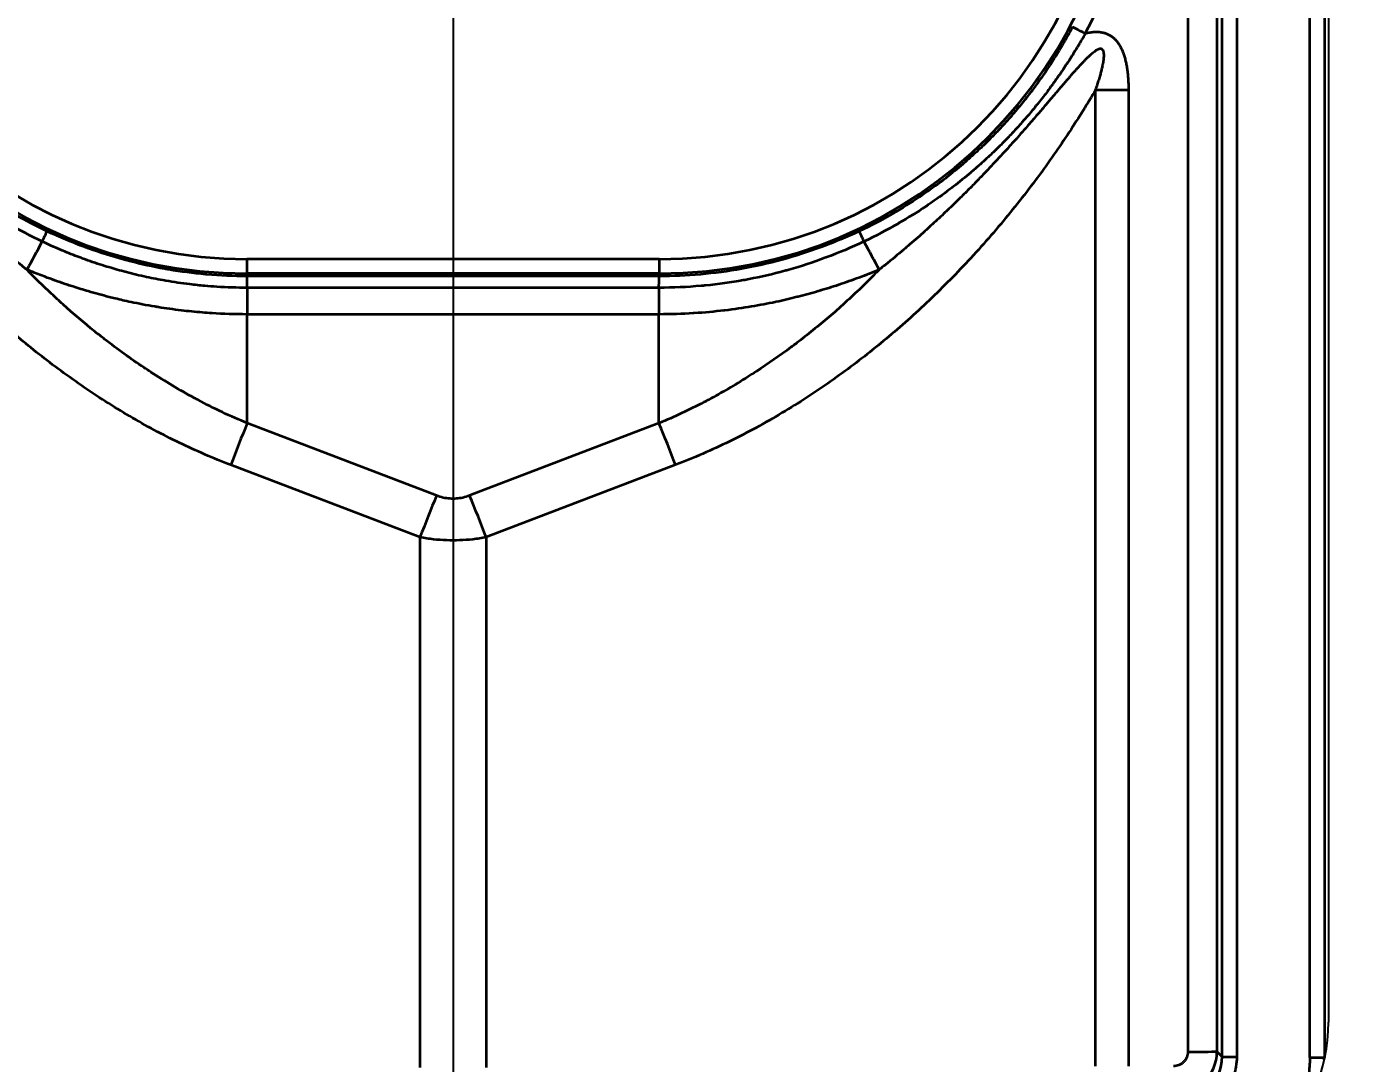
# Model space of a CAD drawing. Header units: millimetres. Extents: x 68 to 2000, y 100 to 2870.
# Drawn here: x 634.75 to 681.08, y 1625.46 to 1661.16 of the extents above; entities that cross this region are included whole.
import ezdxf

# ---------------------------------------------------------------- set-up
doc = ezdxf.new("R2010")
doc.units = ezdxf.units.MM
doc.header["$LTSCALE"] = 10
for name, color, linetype, lineweight in [('_Sichtbarkanten', 7, 'Continuous', 25), ('Bemaßung (ISO)', 7, 'Continuous', 25), ('Sichtbar schmal (ISO)', 7, 'Continuous', 35)]:
    doc.layers.add(name, color=color, linetype=linetype, lineweight=lineweight)
doc.styles.add('Notiztext (DIN)', font='verdana.ttf')
doc.dimstyles.new('Standard (DIN)', dxfattribs={"dimscale": 10, "dimtxt": 2.5, "dimasz": 2.5, "dimexe": 2, "dimexo": 4, "dimgap": 0.5, "dimtad": 1, "dimdec": 1, "dimrnd": 1e-08, "dimtxsty": 'Notiztext (DIN)', "dimcen": 0.09, "dimclrd": 256, "dimclre": 256, "dimclrt": 256, "dimadec": 0, "dimazin": 2, "dimtfac": 1, "dimtmove": 0, "dimatfit": 3, "dimfxl": 0, "dimtolj": 1, "dimtzin": 0, "dimlwd": -1, "dimlwe": -1, "dimarcsym": 0})

# ---------------------------------------------------------------- blocks, each defined once
blk = doc.blocks.new('*D75')
at = {"layer": 'Bemaßung (ISO)', "transparency": 16777216}
for p, q in [((649.429, 1980.97), (649.429, 1401.783)), ((589.279, 1533.67), (589.279, 1401.783)), ((564.279, 1421.783), (539.279, 1421.783)), ((589.279, 1421.783), (614.279, 1421.783)), ((614.279, 1421.783), (624.429, 1421.783)), ((649.429, 1421.783), (624.429, 1421.783)), ((674.429, 1421.783), (699.429, 1421.783))]:
    blk.add_line(p, q, dxfattribs=at)
for points in [[(564.279, 1425.95), (564.279, 1417.616), (589.279, 1421.783)], [(674.429, 1425.95), (674.429, 1417.616), (649.429, 1421.783)]]:
    blk.add_solid(points, dxfattribs=at)
at = {"layer": 'Defpoints', "color": 0, "transparency": 16777216}
for p in [(649.429, 2020.97), (589.279, 1573.67), (649.429, 1421.783)]:
    blk.add_point(p, dxfattribs=at)
at = {"layer": 'Bemaßung (ISO)', "transparency": 16777216, "insert": (599.778, 1452.807), "char_height": 25, "attachment_point": 1, "style": 'Notiztext (DIN)'}
blk.add_mtext('\\A1;60', dxfattribs=at)
blk = doc.blocks.new('*D80')
at = {"layer": 'Bemaßung (ISO)', "transparency": 16777216}
for p, q in [((622.438, 1585.678), (622.438, 1487.99)), ((676.421, 1585.678), (676.421, 1487.99)), ((597.438, 1507.99), (572.438, 1507.99)), ((622.438, 1507.99), (676.421, 1507.99)), ((701.421, 1507.99), (726.421, 1507.99))]:
    blk.add_line(p, q, dxfattribs=at)
for points in [[(597.438, 1512.157), (597.438, 1503.823), (622.438, 1507.99)], [(701.421, 1512.157), (701.421, 1503.823), (676.421, 1507.99)]]:
    blk.add_solid(points, dxfattribs=at)
at = {"layer": 'Defpoints', "color": 0, "transparency": 16777216}
for p in [(622.438, 1625.678), (676.421, 1625.678), (676.421, 1507.99)]:
    blk.add_point(p, dxfattribs=at)
at = {"layer": 'Bemaßung (ISO)', "transparency": 16777216, "insert": (629.97, 1538.511), "char_height": 25, "attachment_point": 1, "style": 'Notiztext (DIN)'}
blk.add_mtext('\\A1;54', dxfattribs=at)

msp = doc.modelspace()

# ---------------------------------------------------------------- linework, layer by layer
at = {"layer": '_Sichtbarkanten'}
msp.add_line((679.579, 2520.47), (679.579, 1626.87), dxfattribs=at)
msp.add_arc((673.579, 1626.87), 6, 270, 0, dxfattribs=at)
at = {"layer": 'Sichtbar schmal (ISO)'}
for p, q in [((675.921, 1625.678), (675.921, 2521.662)), ((676.421, 2521.662), (676.421, 1625.678)), ((678.938, 1625.661), (678.938, 2521.679)), ((679.438, 2521.679), (679.438, 1625.661)), ((674.706, 1976.048), (674.738, 1625.856)), ((675.706, 1976.053), (675.738, 1625.861)), ((671.561, 1625.355), (671.561, 1658.991)), ((672.702, 1625.356), (672.702, 1658.991)), ((656.529, 1653.161), (642.329, 1653.161)), ((642.329, 1653.161), (642.329, 1652.661)), ((656.529, 1653.161), (656.529, 1652.661)), ((642.329, 1652.661), (642.329, 1652.573)), ((656.529, 1652.661), (642.329, 1652.661)), ((656.529, 1652.573), (642.329, 1652.573)), ((656.529, 1652.661), (656.529, 1652.573)), ((642.339, 1652.173), (642.339, 1651.257)), ((656.52, 1652.173), (642.339, 1652.173)), ((656.52, 1652.173), (656.52, 1651.257)), ((642.339, 1647.504), (642.339, 1651.257)), ((656.52, 1651.257), (642.339, 1651.257)), ((656.52, 1647.504), (656.52, 1651.257)), ((648.859, 1645.012), (642.339, 1647.504)), ((656.52, 1647.504), (650, 1645.012)), ((648.288, 1643.576), (641.768, 1646.068)), ((657.09, 1646.068), (650.571, 1643.576)), ((648.288, 1643.576), (648.288, 1625.313)), ((650.571, 1643.576), (650.571, 1625.313)), ((675.921, 1625.678), (675.738, 1625.861)), ((675.921, 1625.678), (676.421, 1625.678)), ((678.938, 1625.661), (679.438, 1625.661)), ((679.438, 1625.661), (679.453, 1625.645))]:
    msp.add_line(p, q, dxfattribs=at)
for centre, radius, start, end in [((642.329, 1668.67), 16.009, 90, 270), ((656.529, 1668.67), 16.009, 270, 90), ((642.329, 1668.67), 15.509, 90, 270), ((656.529, 1668.67), 15.509, 270, 90)]:
    msp.add_arc(centre, radius, start, end, dxfattribs=at)
for centre, major_axis, ratio, start_param, end_param in [((656.529, 1668.671), (16.592, 0.001), 0.999986, 5.797632, 6.768248), ((671.204, 1660.925), (-0.442, 0.233), 0.004628, 4.714835, 6.265732), ((672.702, 1659.043), (-10, 0), 0.005236, 1.456428, 1.570796), ((635.228, 1653.668), (0.214, 0.452), 0.008973, 4.93051, 6.265731), ((663.631, 1653.668), (-0.214, 0.452), 0.008974, 0.017454, 1.352676), ((636.283, 1655.683), (4.738, 8.806), 0.002481, 4.379438, 4.4941), ((662.576, 1655.683), (4.738, -8.806), 0.002481, 4.930678, 5.045341), ((642.335, 1652.073), (-0.005, 0.5), 0.011395, 4.914493, 6.265597), ((642.339, 1646.042), (1.785, 4.67), 0.108522, 1.294198, 1.606695), ((656.52, 1646.042), (-1.785, 4.67), 0.108522, 4.67649, 4.988987), ((648.859, 1643.55), (1.785, 4.67), 0.108522, 1.294198, 1.606695), ((650, 1643.55), (-1.785, 4.67), 0.108522, 4.67649, 4.988987), ((674.238, 1625.861), (-0.971, -1.143), 0.999883, 0.704588, 2.275142), ((674.738, 1625.861), (1, 0), 0.005236, 4.712389, 6.265732), ((674.42, 1625.679), (-1.061, 1.061), 0.999492, 2.356403, 3.926894), ((674.437, 1625.662), (-3.537, 3.536), 0.999752, 3.908891, 3.926751)]:
    msp.add_ellipse(centre, major_axis=major_axis, ratio=ratio, start_param=start_param, end_param=end_param, dxfattribs=at)
for points, knots in [([(635.442, 1654.12), (635.06, 1654.301), (634.705, 1654.487), (634.376, 1654.674), (634.35, 1654.689), (634.324, 1654.704), (634.298, 1654.719), (633.999, 1654.891), (633.721, 1655.064), (633.462, 1655.235), (633.418, 1655.264), (633.374, 1655.294), (633.33, 1655.323), (633.098, 1655.48), (632.88, 1655.635), (632.675, 1655.789), (632.618, 1655.832), (632.563, 1655.874), (632.508, 1655.916), (632.327, 1656.056), (632.156, 1656.193), (631.995, 1656.329), (631.93, 1656.383), (631.867, 1656.436), (631.806, 1656.49), (631.666, 1656.611), (631.532, 1656.73), (631.406, 1656.848), (631.337, 1656.911), (631.27, 1656.974), (631.204, 1657.037), (631.096, 1657.141), (630.992, 1657.243), (630.893, 1657.343), (630.822, 1657.415), (630.754, 1657.486), (630.687, 1657.556), (630.604, 1657.643), (630.524, 1657.729), (630.447, 1657.813), (630.375, 1657.891), (630.307, 1657.968), (630.24, 1658.044), (630.177, 1658.116), (630.115, 1658.187), (630.056, 1658.258), (629.986, 1658.341), (629.918, 1658.422), (629.853, 1658.502), (629.805, 1658.561), (629.759, 1658.619), (629.714, 1658.676), (629.645, 1658.763), (629.579, 1658.848), (629.516, 1658.931), (629.48, 1658.978), (629.446, 1659.024), (629.412, 1659.069), (629.346, 1659.159), (629.282, 1659.246), (629.222, 1659.332), (629.196, 1659.367), (629.172, 1659.402), (629.147, 1659.437), (629.083, 1659.529), (629.022, 1659.618), (628.964, 1659.704), (628.947, 1659.73), (628.93, 1659.755), (628.914, 1659.781), (628.852, 1659.873), (628.794, 1659.963), (628.739, 1660.05), (628.729, 1660.067), (628.718, 1660.083), (628.708, 1660.1), (628.65, 1660.192), (628.595, 1660.282), (628.543, 1660.368), (628.538, 1660.376), (628.533, 1660.385), (628.528, 1660.393), (628.473, 1660.486), (628.421, 1660.574), (628.372, 1660.659), (628.319, 1660.751), (628.27, 1660.839), (628.224, 1660.923), (628.179, 1661.006), (628.136, 1661.085), (628.097, 1661.159)], [0, 0, 0, 0, 0.057918, 0.057918, 0.057918, 0.0625, 0.0625, 0.0625, 0.1158557, 0.1158557, 0.1158557, 0.125, 0.125, 0.125, 0.1739559, 0.1739559, 0.1739559, 0.1875, 0.1875, 0.1875, 0.2321798, 0.2321798, 0.2321798, 0.25, 0.25, 0.25, 0.2905199, 0.2905199, 0.2905199, 0.3125, 0.3125, 0.3125, 0.3489592, 0.3489592, 0.3489592, 0.375, 0.375, 0.375, 0.4074888, 0.4074888, 0.4074888, 0.4375, 0.4375, 0.4375, 0.4660965, 0.4660965, 0.4660965, 0.5, 0.5, 0.5, 0.5247758, 0.5247758, 0.5247758, 0.5625, 0.5625, 0.5625, 0.5835051, 0.5835051, 0.5835051, 0.625, 0.625, 0.625, 0.642228, 0.642228, 0.642228, 0.6875, 0.6875, 0.6875, 0.7008749, 0.7008749, 0.7008749, 0.75, 0.75, 0.75, 0.7594433, 0.7594433, 0.7594433, 0.8125, 0.8125, 0.8125, 0.8176105, 0.8176105, 0.8176105, 0.875, 0.875, 0.875, 0.9375, 0.9375, 0.9375, 0.9999999, 0.9999999, 0.9999999, 0.9999999]), ([(670.762, 1661.159), (670.727, 1661.093), (670.69, 1661.023), (670.649, 1660.95), (670.645, 1660.942), (670.641, 1660.935), (670.637, 1660.928), (670.601, 1660.861), (670.561, 1660.79), (670.52, 1660.717), (670.512, 1660.703), (670.504, 1660.69), (670.497, 1660.676), (670.457, 1660.607), (670.415, 1660.534), (670.37, 1660.459), (670.358, 1660.439), (670.346, 1660.418), (670.333, 1660.397), (670.291, 1660.326), (670.246, 1660.253), (670.199, 1660.177), (670.182, 1660.149), (670.164, 1660.12), (670.146, 1660.091), (670.1, 1660.019), (670.053, 1659.945), (670.003, 1659.869), (669.979, 1659.832), (669.955, 1659.795), (669.93, 1659.757), (669.882, 1659.685), (669.832, 1659.612), (669.78, 1659.536), (669.748, 1659.49), (669.716, 1659.442), (669.682, 1659.395), (669.632, 1659.324), (669.58, 1659.251), (669.526, 1659.177), (669.484, 1659.12), (669.441, 1659.062), (669.397, 1659.003), (669.345, 1658.933), (669.291, 1658.863), (669.235, 1658.791), (669.182, 1658.722), (669.126, 1658.651), (669.069, 1658.58), (669.015, 1658.513), (668.96, 1658.446), (668.903, 1658.377), (668.834, 1658.294), (668.763, 1658.21), (668.689, 1658.125), (668.635, 1658.062), (668.579, 1657.998), (668.521, 1657.934), (668.434, 1657.836), (668.343, 1657.737), (668.248, 1657.635), (668.194, 1657.578), (668.138, 1657.52), (668.081, 1657.461), (667.971, 1657.347), (667.855, 1657.231), (667.732, 1657.112), (667.68, 1657.061), (667.627, 1657.01), (667.573, 1656.959), (667.433, 1656.827), (667.285, 1656.692), (667.128, 1656.554), (667.08, 1656.513), (667.031, 1656.471), (666.982, 1656.428), (666.805, 1656.277), (666.616, 1656.122), (666.415, 1655.965), (666.375, 1655.934), (666.334, 1655.903), (666.293, 1655.872), (666.069, 1655.701), (665.83, 1655.527), (665.572, 1655.352), (665.544, 1655.333), (665.515, 1655.314), (665.486, 1655.294), (665.207, 1655.107), (664.907, 1654.919), (664.58, 1654.73), (664.566, 1654.722), (664.552, 1654.714), (664.537, 1654.705), (664.194, 1654.508), (663.82, 1654.311), (663.417, 1654.12)], [0.0000002, 0.0000002, 0.0000002, 0.0000002, 0.0588235, 0.0588235, 0.0588235, 0.0646216, 0.0646216, 0.0646216, 0.1176471, 0.1176471, 0.1176471, 0.1272213, 0.1272213, 0.1272213, 0.1764706, 0.1764706, 0.1764706, 0.1897709, 0.1897709, 0.1897709, 0.2352941, 0.2352941, 0.2352941, 0.2521237, 0.2521237, 0.2521237, 0.2941176, 0.2941176, 0.2941176, 0.3143815, 0.3143815, 0.3143815, 0.3529412, 0.3529412, 0.3529412, 0.3765808, 0.3765808, 0.3765808, 0.4117647, 0.4117647, 0.4117647, 0.4387859, 0.4387859, 0.4387859, 0.4705882, 0.4705882, 0.4705882, 0.5010536, 0.5010536, 0.5010536, 0.5294118, 0.5294118, 0.5294118, 0.5633966, 0.5633966, 0.5633966, 0.5882353, 0.5882353, 0.5882353, 0.6258244, 0.6258244, 0.6258244, 0.6470588, 0.6470588, 0.6470588, 0.6883529, 0.6883529, 0.6883529, 0.7058824, 0.7058824, 0.7058824, 0.7509902, 0.7509902, 0.7509902, 0.7647059, 0.7647059, 0.7647059, 0.8137749, 0.8137749, 0.8137749, 0.8235294, 0.8235294, 0.8235294, 0.8765017, 0.8765017, 0.8765017, 0.8823529, 0.8823529, 0.8823529, 0.9387544, 0.9387544, 0.9387544, 0.9411765, 0.9411765, 0.9411765, 1, 1, 1, 1]), ([(635.278, 1653.764), (634.887, 1653.951), (634.521, 1654.143), (634.183, 1654.336), (634.156, 1654.351), (634.129, 1654.366), (634.103, 1654.381), (633.795, 1654.559), (633.51, 1654.736), (633.243, 1654.912), (633.197, 1654.942), (633.152, 1654.972), (633.107, 1655.002), (632.868, 1655.163), (632.644, 1655.322), (632.432, 1655.48), (632.374, 1655.523), (632.316, 1655.567), (632.26, 1655.61), (632.073, 1655.753), (631.897, 1655.893), (631.73, 1656.032), (631.664, 1656.087), (631.598, 1656.142), (631.535, 1656.197), (631.39, 1656.32), (631.252, 1656.443), (631.121, 1656.562), (631.049, 1656.628), (630.98, 1656.692), (630.912, 1656.756), (630.8, 1656.862), (630.693, 1656.966), (630.59, 1657.068), (630.516, 1657.141), (630.445, 1657.214), (630.375, 1657.285), (630.289, 1657.374), (630.206, 1657.461), (630.125, 1657.548), (630.051, 1657.627), (629.98, 1657.706), (629.91, 1657.783), (629.844, 1657.856), (629.781, 1657.929), (629.719, 1658), (629.645, 1658.085), (629.574, 1658.168), (629.506, 1658.249), (629.456, 1658.309), (629.408, 1658.368), (629.361, 1658.426), (629.289, 1658.514), (629.22, 1658.601), (629.154, 1658.685), (629.117, 1658.732), (629.081, 1658.779), (629.045, 1658.825), (628.975, 1658.916), (628.909, 1659.005), (628.845, 1659.092), (628.818, 1659.128), (628.792, 1659.163), (628.766, 1659.198), (628.699, 1659.291), (628.635, 1659.381), (628.574, 1659.469), (628.555, 1659.495), (628.538, 1659.521), (628.52, 1659.546), (628.455, 1659.64), (628.394, 1659.73), (628.336, 1659.818), (628.324, 1659.835), (628.313, 1659.852), (628.302, 1659.868), (628.241, 1659.962), (628.182, 1660.052), (628.127, 1660.139), (628.122, 1660.147), (628.117, 1660.155), (628.111, 1660.164), (628.053, 1660.257), (627.997, 1660.346), (627.946, 1660.431), (627.889, 1660.523), (627.837, 1660.611), (627.789, 1660.693), (627.741, 1660.776), (627.696, 1660.855), (627.655, 1660.928)], [0, 0, 0, 0, 0.0579174, 0.0579174, 0.0579174, 0.0625, 0.0625, 0.0625, 0.1158547, 0.1158547, 0.1158547, 0.125, 0.125, 0.125, 0.1739551, 0.1739551, 0.1739551, 0.1875, 0.1875, 0.1875, 0.2321788, 0.2321788, 0.2321788, 0.25, 0.25, 0.25, 0.2905188, 0.2905188, 0.2905188, 0.3125, 0.3125, 0.3125, 0.3489582, 0.3489582, 0.3489582, 0.375, 0.375, 0.375, 0.4074877, 0.4074877, 0.4074877, 0.4375, 0.4375, 0.4375, 0.4660952, 0.4660952, 0.4660952, 0.5, 0.5, 0.5, 0.5247745, 0.5247745, 0.5247745, 0.5625, 0.5625, 0.5625, 0.5835038, 0.5835038, 0.5835038, 0.625, 0.625, 0.625, 0.6422265, 0.6422265, 0.6422265, 0.6875, 0.6875, 0.6875, 0.7008733, 0.7008733, 0.7008733, 0.75, 0.75, 0.75, 0.7594415, 0.7594415, 0.7594415, 0.8125, 0.8125, 0.8125, 0.8176088, 0.8176088, 0.8176088, 0.875, 0.875, 0.875, 0.9375, 0.9375, 0.9375, 0.9999999, 0.9999999, 0.9999999, 0.9999999]), ([(671.204, 1660.928), (671.167, 1660.863), (671.128, 1660.794), (671.085, 1660.72), (671.081, 1660.713), (671.077, 1660.706), (671.073, 1660.699), (671.034, 1660.632), (670.992, 1660.562), (670.948, 1660.488), (670.94, 1660.475), (670.932, 1660.461), (670.924, 1660.448), (670.881, 1660.378), (670.837, 1660.306), (670.789, 1660.23), (670.777, 1660.21), (670.764, 1660.189), (670.75, 1660.168), (670.705, 1660.097), (670.658, 1660.023), (670.608, 1659.946), (670.589, 1659.918), (670.57, 1659.889), (670.551, 1659.86), (670.503, 1659.787), (670.453, 1659.713), (670.4, 1659.635), (670.375, 1659.598), (670.349, 1659.561), (670.323, 1659.522), (670.272, 1659.45), (670.22, 1659.375), (670.165, 1659.298), (670.131, 1659.251), (670.097, 1659.204), (670.061, 1659.155), (670.008, 1659.083), (669.954, 1659.01), (669.897, 1658.934), (669.853, 1658.876), (669.808, 1658.818), (669.762, 1658.758), (669.707, 1658.687), (669.651, 1658.616), (669.592, 1658.542), (669.536, 1658.472), (669.478, 1658.401), (669.418, 1658.328), (669.362, 1658.26), (669.304, 1658.192), (669.245, 1658.122), (669.173, 1658.038), (669.099, 1657.952), (669.022, 1657.865), (668.965, 1657.801), (668.907, 1657.736), (668.847, 1657.671), (668.756, 1657.571), (668.661, 1657.47), (668.562, 1657.366), (668.506, 1657.308), (668.449, 1657.249), (668.39, 1657.189), (668.275, 1657.073), (668.154, 1656.954), (668.027, 1656.832), (667.973, 1656.781), (667.918, 1656.729), (667.862, 1656.676), (667.717, 1656.541), (667.564, 1656.404), (667.401, 1656.263), (667.352, 1656.22), (667.302, 1656.177), (667.251, 1656.134), (667.067, 1655.979), (666.873, 1655.821), (666.665, 1655.66), (666.623, 1655.628), (666.582, 1655.596), (666.539, 1655.564), (666.309, 1655.39), (666.062, 1655.212), (665.796, 1655.032), (665.767, 1655.012), (665.738, 1654.992), (665.708, 1654.972), (665.421, 1654.781), (665.112, 1654.587), (664.775, 1654.393), (664.761, 1654.384), (664.746, 1654.376), (664.732, 1654.368), (664.378, 1654.165), (663.995, 1653.961), (663.581, 1653.764)], [0.0000001, 0.0000001, 0.0000001, 0.0000001, 0.0588235, 0.0588235, 0.0588235, 0.0646224, 0.0646224, 0.0646224, 0.1176471, 0.1176471, 0.1176471, 0.1272228, 0.1272228, 0.1272228, 0.1764706, 0.1764706, 0.1764706, 0.189773, 0.189773, 0.189773, 0.2352941, 0.2352941, 0.2352941, 0.2521256, 0.2521256, 0.2521256, 0.2941176, 0.2941176, 0.2941176, 0.3143832, 0.3143832, 0.3143832, 0.3529412, 0.3529412, 0.3529412, 0.3765824, 0.3765824, 0.3765824, 0.4117647, 0.4117647, 0.4117647, 0.4387874, 0.4387874, 0.4387874, 0.4705882, 0.4705882, 0.4705882, 0.501055, 0.501055, 0.501055, 0.5294118, 0.5294118, 0.5294118, 0.5633979, 0.5633979, 0.5633979, 0.5882353, 0.5882353, 0.5882353, 0.6258255, 0.6258255, 0.6258255, 0.6470588, 0.6470588, 0.6470588, 0.688354, 0.688354, 0.688354, 0.7058824, 0.7058824, 0.7058824, 0.7509911, 0.7509911, 0.7509911, 0.7647059, 0.7647059, 0.7647059, 0.8137758, 0.8137758, 0.8137758, 0.8235294, 0.8235294, 0.8235294, 0.8765024, 0.8765024, 0.8765024, 0.8823529, 0.8823529, 0.8823529, 0.9387553, 0.9387553, 0.9387553, 0.9411765, 0.9411765, 0.9411765, 1, 1, 1, 1]), ([(627.298, 1658.991), (627.274, 1659.057), (627.253, 1659.121), (627.232, 1659.182), (627.212, 1659.243), (627.193, 1659.302), (627.176, 1659.358), (627.159, 1659.414), (627.143, 1659.468), (627.129, 1659.52), (627.128, 1659.523), (627.127, 1659.527), (627.126, 1659.53), (627.112, 1659.578), (627.1, 1659.624), (627.089, 1659.668), (627.088, 1659.672), (627.087, 1659.677), (627.086, 1659.681), (627.075, 1659.723), (627.066, 1659.764), (627.057, 1659.803), (627.056, 1659.808), (627.055, 1659.813), (627.054, 1659.817), (627.047, 1659.855), (627.04, 1659.89), (627.034, 1659.925), (627.033, 1659.93), (627.032, 1659.935), (627.031, 1659.94), (627.026, 1659.972), (627.021, 1660.004), (627.018, 1660.033), (627.017, 1660.038), (627.016, 1660.044), (627.016, 1660.049), (627.013, 1660.077), (627.011, 1660.104), (627.009, 1660.129), (627.009, 1660.134), (627.009, 1660.139), (627.009, 1660.144), (627.008, 1660.168), (627.008, 1660.19), (627.009, 1660.21), (627.009, 1660.215), (627.009, 1660.22), (627.01, 1660.225), (627.011, 1660.244), (627.013, 1660.262), (627.016, 1660.277), (627.017, 1660.282), (627.018, 1660.286), (627.019, 1660.29), (627.022, 1660.305), (627.026, 1660.318), (627.031, 1660.329), (627.033, 1660.333), (627.034, 1660.336), (627.036, 1660.339), (627.041, 1660.349), (627.046, 1660.358), (627.053, 1660.366), (627.055, 1660.368), (627.057, 1660.371), (627.059, 1660.373), (627.066, 1660.38), (627.073, 1660.385), (627.081, 1660.389), (627.084, 1660.391), (627.087, 1660.392), (627.09, 1660.394), (627.098, 1660.397), (627.107, 1660.399), (627.117, 1660.4), (627.121, 1660.4), (627.126, 1660.401), (627.13, 1660.401), (627.141, 1660.401), (627.152, 1660.399), (627.164, 1660.397), (627.17, 1660.395), (627.176, 1660.394), (627.183, 1660.392), (627.195, 1660.388), (627.209, 1660.382), (627.223, 1660.376), (627.231, 1660.372), (627.239, 1660.368), (627.247, 1660.364), (627.262, 1660.356), (627.277, 1660.347), (627.293, 1660.337), (627.303, 1660.331), (627.313, 1660.324), (627.323, 1660.317), (627.339, 1660.306), (627.356, 1660.293), (627.373, 1660.28), (627.385, 1660.271), (627.397, 1660.262), (627.409, 1660.252), (627.426, 1660.237), (627.445, 1660.222), (627.464, 1660.205), (627.477, 1660.193), (627.491, 1660.181), (627.505, 1660.168), (627.524, 1660.151), (627.543, 1660.132), (627.563, 1660.113), (627.579, 1660.099), (627.595, 1660.083), (627.611, 1660.067), (627.631, 1660.048), (627.651, 1660.028), (627.671, 1660.007), (627.689, 1659.989), (627.707, 1659.971), (627.725, 1659.952), (627.745, 1659.931), (627.766, 1659.909), (627.787, 1659.886), (627.806, 1659.865), (627.826, 1659.844), (627.847, 1659.822), (627.868, 1659.799), (627.889, 1659.776), (627.911, 1659.752), (627.933, 1659.728), (627.955, 1659.703), (627.978, 1659.677), (628, 1659.653), (628.022, 1659.628), (628.045, 1659.603), (628.069, 1659.575), (628.095, 1659.546), (628.121, 1659.516), (628.143, 1659.491), (628.166, 1659.465), (628.19, 1659.438), (628.218, 1659.406), (628.247, 1659.372), (628.276, 1659.338), (628.3, 1659.311), (628.323, 1659.284), (628.347, 1659.255), (628.379, 1659.218), (628.412, 1659.18), (628.446, 1659.141), (628.47, 1659.113), (628.495, 1659.084), (628.52, 1659.054), (628.556, 1659.012), (628.593, 1658.968), (628.631, 1658.924), (628.657, 1658.894), (628.682, 1658.864), (628.708, 1658.834), (628.749, 1658.786), (628.791, 1658.736), (628.835, 1658.685), (628.861, 1658.654), (628.887, 1658.623), (628.914, 1658.592), (628.961, 1658.537), (629.009, 1658.481), (629.058, 1658.423), (629.085, 1658.392), (629.112, 1658.36), (629.14, 1658.327), (629.193, 1658.265), (629.248, 1658.201), (629.305, 1658.136), (629.332, 1658.103), (629.361, 1658.071), (629.389, 1658.037), (629.45, 1657.967), (629.512, 1657.895), (629.577, 1657.821), (629.606, 1657.788), (629.635, 1657.754), (629.665, 1657.721), (629.734, 1657.642), (629.805, 1657.56), (629.879, 1657.476), (629.909, 1657.443), (629.938, 1657.41), (629.969, 1657.376), (630.047, 1657.287), (630.129, 1657.196), (630.213, 1657.103), (630.243, 1657.07), (630.273, 1657.036), (630.303, 1657.003), (630.392, 1656.904), (630.484, 1656.804), (630.579, 1656.7), (630.609, 1656.668), (630.64, 1656.635), (630.67, 1656.602), (630.771, 1656.494), (630.875, 1656.383), (630.983, 1656.268), (631.013, 1656.236), (631.044, 1656.204), (631.074, 1656.172), (631.188, 1656.052), (631.307, 1655.929), (631.431, 1655.802), (631.461, 1655.771), (631.492, 1655.74), (631.522, 1655.709), (631.653, 1655.576), (631.79, 1655.439), (631.933, 1655.298), (631.963, 1655.268), (631.993, 1655.239), (632.023, 1655.209), (632.173, 1655.062), (632.331, 1654.91), (632.497, 1654.752), (632.527, 1654.725), (632.556, 1654.697), (632.586, 1654.669), (632.759, 1654.506), (632.942, 1654.337), (633.135, 1654.163), (633.163, 1654.138), (633.192, 1654.113), (633.22, 1654.087), (633.421, 1653.907), (633.634, 1653.721), (633.859, 1653.529), (633.885, 1653.507), (633.912, 1653.485), (633.939, 1653.462), (634.173, 1653.264), (634.421, 1653.059), (634.684, 1652.85), (634.707, 1652.831), (634.731, 1652.812), (634.755, 1652.794)], [0, 0, 0, 0, 0.0238095, 0.0238095, 0.0238095, 0.047619, 0.047619, 0.047619, 0.0714286, 0.0714286, 0.0714286, 0.0730279, 0.0730279, 0.0730279, 0.0952381, 0.0952381, 0.0952381, 0.097371, 0.097371, 0.097371, 0.1190476, 0.1190476, 0.1190476, 0.121715, 0.121715, 0.121715, 0.1428571, 0.1428571, 0.1428571, 0.146058, 0.146058, 0.146058, 0.1666667, 0.1666667, 0.1666667, 0.1703975, 0.1703975, 0.1703975, 0.1904762, 0.1904762, 0.1904762, 0.1947384, 0.1947384, 0.1947384, 0.2142857, 0.2142857, 0.2142857, 0.2190795, 0.2190795, 0.2190795, 0.2380952, 0.2380952, 0.2380952, 0.2434393, 0.2434393, 0.2434393, 0.2619048, 0.2619048, 0.2619048, 0.2677869, 0.2677869, 0.2677869, 0.2857143, 0.2857143, 0.2857143, 0.2921537, 0.2921537, 0.2921537, 0.3095238, 0.3095238, 0.3095238, 0.3164856, 0.3164856, 0.3164856, 0.3333333, 0.3333333, 0.3333333, 0.3407631, 0.3407631, 0.3407631, 0.3571429, 0.3571429, 0.3571429, 0.3651432, 0.3651432, 0.3651432, 0.3809524, 0.3809524, 0.3809524, 0.3894852, 0.3894852, 0.3894852, 0.4047619, 0.4047619, 0.4047619, 0.4138243, 0.4138243, 0.4138243, 0.4285714, 0.4285714, 0.4285714, 0.4381571, 0.4381571, 0.4381571, 0.452381, 0.452381, 0.452381, 0.4625046, 0.4625046, 0.4625046, 0.4761905, 0.4761905, 0.4761905, 0.4868555, 0.4868555, 0.4868555, 0.5, 0.5, 0.5, 0.5111997, 0.5111997, 0.5111997, 0.5238095, 0.5238095, 0.5238095, 0.5355358, 0.5355358, 0.5355358, 0.547619, 0.547619, 0.547619, 0.5598771, 0.5598771, 0.5598771, 0.5714286, 0.5714286, 0.5714286, 0.5842192, 0.5842192, 0.5842192, 0.5952381, 0.5952381, 0.5952381, 0.6085612, 0.6085612, 0.6085612, 0.6190476, 0.6190476, 0.6190476, 0.6329041, 0.6329041, 0.6329041, 0.6428571, 0.6428571, 0.6428571, 0.6572478, 0.6572478, 0.6572478, 0.6666667, 0.6666667, 0.6666667, 0.6815889, 0.6815889, 0.6815889, 0.6904762, 0.6904762, 0.6904762, 0.7059303, 0.7059303, 0.7059303, 0.7142857, 0.7142857, 0.7142857, 0.730272, 0.730272, 0.730272, 0.7380952, 0.7380952, 0.7380952, 0.7546137, 0.7546137, 0.7546137, 0.7619048, 0.7619048, 0.7619048, 0.7789591, 0.7789591, 0.7789591, 0.7857143, 0.7857143, 0.7857143, 0.8033049, 0.8033049, 0.8033049, 0.8095238, 0.8095238, 0.8095238, 0.8276439, 0.8276439, 0.8276439, 0.8333333, 0.8333333, 0.8333333, 0.8519826, 0.8519826, 0.8519826, 0.8571429, 0.8571429, 0.8571429, 0.8763254, 0.8763254, 0.8763254, 0.8809524, 0.8809524, 0.8809524, 0.9006683, 0.9006683, 0.9006683, 0.9047619, 0.9047619, 0.9047619, 0.9250119, 0.9250119, 0.9250119, 0.9285714, 0.9285714, 0.9285714, 0.9493536, 0.9493536, 0.9493536, 0.952381, 0.952381, 0.952381, 0.9737001, 0.9737001, 0.9737001, 0.9761905, 0.9761905, 0.9761905, 0.99803, 0.99803, 0.99803, 0.9999998, 0.9999998, 0.9999998, 0.9999998]), ([(671.561, 1658.991), (671.583, 1659.054), (671.604, 1659.115), (671.624, 1659.174), (671.643, 1659.232), (671.661, 1659.288), (671.678, 1659.341), (671.694, 1659.395), (671.71, 1659.447), (671.724, 1659.496), (671.738, 1659.546), (671.751, 1659.593), (671.762, 1659.638), (671.763, 1659.642), (671.764, 1659.645), (671.765, 1659.648), (671.775, 1659.69), (671.785, 1659.73), (671.794, 1659.768), (671.795, 1659.772), (671.795, 1659.776), (671.796, 1659.78), (671.805, 1659.817), (671.812, 1659.852), (671.818, 1659.886), (671.819, 1659.89), (671.82, 1659.895), (671.821, 1659.899), (671.827, 1659.932), (671.832, 1659.963), (671.836, 1659.993), (671.837, 1659.997), (671.837, 1660.001), (671.838, 1660.006), (671.842, 1660.035), (671.845, 1660.062), (671.847, 1660.088), (671.847, 1660.092), (671.848, 1660.096), (671.848, 1660.101), (671.85, 1660.126), (671.851, 1660.149), (671.851, 1660.171), (671.851, 1660.175), (671.851, 1660.179), (671.851, 1660.183), (671.851, 1660.204), (671.85, 1660.223), (671.848, 1660.24), (671.848, 1660.244), (671.847, 1660.248), (671.847, 1660.252), (671.845, 1660.268), (671.842, 1660.283), (671.838, 1660.297), (671.838, 1660.3), (671.837, 1660.303), (671.836, 1660.307), (671.832, 1660.319), (671.828, 1660.331), (671.823, 1660.341), (671.816, 1660.353), (671.809, 1660.364), (671.8, 1660.372), (671.792, 1660.381), (671.782, 1660.388), (671.771, 1660.393), (671.76, 1660.397), (671.748, 1660.4), (671.733, 1660.401), (671.729, 1660.401), (671.725, 1660.401), (671.72, 1660.4), (671.709, 1660.4), (671.696, 1660.397), (671.682, 1660.393), (671.677, 1660.392), (671.671, 1660.39), (671.665, 1660.388), (671.651, 1660.383), (671.635, 1660.376), (671.619, 1660.368), (671.612, 1660.364), (671.605, 1660.36), (671.597, 1660.356), (671.58, 1660.346), (671.563, 1660.335), (671.544, 1660.323), (671.535, 1660.317), (671.526, 1660.31), (671.517, 1660.304), (671.498, 1660.29), (671.479, 1660.275), (671.458, 1660.258), (671.448, 1660.25), (671.437, 1660.241), (671.426, 1660.232), (671.406, 1660.214), (671.384, 1660.196), (671.362, 1660.176), (671.35, 1660.165), (671.338, 1660.153), (671.325, 1660.141), (671.303, 1660.121), (671.28, 1660.099), (671.257, 1660.076), (671.243, 1660.063), (671.229, 1660.049), (671.215, 1660.034), (671.192, 1660.011), (671.168, 1659.987), (671.144, 1659.962), (671.128, 1659.945), (671.112, 1659.928), (671.096, 1659.911), (671.071, 1659.886), (671.047, 1659.859), (671.021, 1659.832), (671.004, 1659.813), (670.986, 1659.793), (670.967, 1659.773), (670.942, 1659.745), (670.916, 1659.717), (670.889, 1659.687), (670.869, 1659.665), (670.849, 1659.642), (670.828, 1659.619), (670.802, 1659.589), (670.774, 1659.558), (670.746, 1659.526), (670.724, 1659.5), (670.7, 1659.474), (670.677, 1659.446), (670.649, 1659.414), (670.62, 1659.381), (670.59, 1659.347), (670.564, 1659.317), (670.538, 1659.287), (670.511, 1659.255), (670.481, 1659.221), (670.451, 1659.185), (670.42, 1659.149), (670.39, 1659.114), (670.36, 1659.079), (670.33, 1659.043), (670.298, 1659.007), (670.266, 1658.969), (670.233, 1658.93), (670.2, 1658.891), (670.165, 1658.851), (670.13, 1658.81), (670.097, 1658.771), (670.063, 1658.73), (670.028, 1658.689), (669.99, 1658.645), (669.951, 1658.599), (669.911, 1658.552), (669.876, 1658.511), (669.84, 1658.468), (669.802, 1658.425), (669.759, 1658.375), (669.715, 1658.323), (669.669, 1658.27), (669.632, 1658.226), (669.593, 1658.181), (669.554, 1658.136), (669.505, 1658.078), (669.454, 1658.02), (669.402, 1657.96), (669.363, 1657.914), (669.322, 1657.867), (669.28, 1657.819), (669.224, 1657.755), (669.166, 1657.689), (669.107, 1657.621), (669.065, 1657.573), (669.021, 1657.524), (668.977, 1657.474), (668.913, 1657.401), (668.847, 1657.327), (668.78, 1657.251), (668.735, 1657.201), (668.689, 1657.15), (668.642, 1657.098), (668.569, 1657.017), (668.494, 1656.935), (668.416, 1656.85), (668.369, 1656.798), (668.321, 1656.745), (668.271, 1656.691), (668.188, 1656.601), (668.102, 1656.509), (668.014, 1656.414), (667.963, 1656.361), (667.912, 1656.306), (667.86, 1656.251), (667.765, 1656.151), (667.667, 1656.049), (667.565, 1655.944), (667.512, 1655.889), (667.458, 1655.833), (667.403, 1655.777), (667.295, 1655.666), (667.182, 1655.553), (667.065, 1655.436), (667.009, 1655.38), (666.952, 1655.324), (666.894, 1655.267), (666.77, 1655.144), (666.641, 1655.019), (666.506, 1654.89), (666.447, 1654.833), (666.386, 1654.776), (666.325, 1654.718), (666.181, 1654.582), (666.032, 1654.444), (665.875, 1654.301), (665.812, 1654.243), (665.747, 1654.184), (665.681, 1654.125), (665.514, 1653.975), (665.338, 1653.82), (665.153, 1653.661), (665.084, 1653.601), (665.014, 1653.541), (664.943, 1653.481), (664.745, 1653.314), (664.539, 1653.143), (664.322, 1652.968), (664.25, 1652.91), (664.178, 1652.852), (664.104, 1652.793)], [0, 0, 0, 0, 0.0238095, 0.0238095, 0.0238095, 0.047619, 0.047619, 0.047619, 0.0714286, 0.0714286, 0.0714286, 0.0952381, 0.0952381, 0.0952381, 0.0969781, 0.0969781, 0.0969781, 0.1190476, 0.1190476, 0.1190476, 0.121223, 0.121223, 0.121223, 0.1428571, 0.1428571, 0.1428571, 0.1454672, 0.1454672, 0.1454672, 0.1666667, 0.1666667, 0.1666667, 0.1697096, 0.1697096, 0.1697096, 0.1904762, 0.1904762, 0.1904762, 0.1939527, 0.1939527, 0.1939527, 0.2142857, 0.2142857, 0.2142857, 0.2181982, 0.2181982, 0.2181982, 0.2380952, 0.2380952, 0.2380952, 0.2424508, 0.2424508, 0.2424508, 0.2619048, 0.2619048, 0.2619048, 0.2666986, 0.2666986, 0.2666986, 0.2857143, 0.2857143, 0.2857143, 0.3095238, 0.3095238, 0.3095238, 0.3333333, 0.3333333, 0.3333333, 0.3571429, 0.3571429, 0.3571429, 0.3636603, 0.3636603, 0.3636603, 0.3809524, 0.3809524, 0.3809524, 0.3879033, 0.3879033, 0.3879033, 0.4047619, 0.4047619, 0.4047619, 0.4121547, 0.4121547, 0.4121547, 0.4285714, 0.4285714, 0.4285714, 0.4363978, 0.4363978, 0.4363978, 0.452381, 0.452381, 0.452381, 0.4606345, 0.4606345, 0.4606345, 0.4761905, 0.4761905, 0.4761905, 0.4848842, 0.4848842, 0.4848842, 0.5, 0.5, 0.5, 0.5091343, 0.5091343, 0.5091343, 0.5238095, 0.5238095, 0.5238095, 0.5333787, 0.5333787, 0.5333787, 0.547619, 0.547619, 0.547619, 0.5576197, 0.5576197, 0.5576197, 0.5714286, 0.5714286, 0.5714286, 0.5818626, 0.5818626, 0.5818626, 0.5952381, 0.5952381, 0.5952381, 0.6061063, 0.6061063, 0.6061063, 0.6190476, 0.6190476, 0.6190476, 0.6303502, 0.6303502, 0.6303502, 0.6428571, 0.6428571, 0.6428571, 0.6545951, 0.6545951, 0.6545951, 0.6666667, 0.6666667, 0.6666667, 0.6788392, 0.6788392, 0.6788392, 0.6904762, 0.6904762, 0.6904762, 0.7030824, 0.7030824, 0.7030824, 0.7142857, 0.7142857, 0.7142857, 0.7273264, 0.7273264, 0.7273264, 0.7380952, 0.7380952, 0.7380952, 0.7515702, 0.7515702, 0.7515702, 0.7619048, 0.7619048, 0.7619048, 0.7758145, 0.7758145, 0.7758145, 0.7857143, 0.7857143, 0.7857143, 0.8000588, 0.8000588, 0.8000588, 0.8095238, 0.8095238, 0.8095238, 0.8243033, 0.8243033, 0.8243033, 0.8333333, 0.8333333, 0.8333333, 0.8485465, 0.8485465, 0.8485465, 0.8571429, 0.8571429, 0.8571429, 0.8727909, 0.8727909, 0.8727909, 0.8809524, 0.8809524, 0.8809524, 0.8970368, 0.8970368, 0.8970368, 0.9047619, 0.9047619, 0.9047619, 0.9212781, 0.9212781, 0.9212781, 0.9285714, 0.9285714, 0.9285714, 0.9455208, 0.9455208, 0.9455208, 0.952381, 0.952381, 0.952381, 0.9697265, 0.9697265, 0.9697265, 0.9761905, 0.9761905, 0.9761905, 0.9940813, 0.9940813, 0.9940813, 0.9999997, 0.9999997, 0.9999997, 0.9999997]), ([(641.768, 1646.068), (641.169, 1646.298), (639.989, 1646.811), (638.297, 1647.715), (636.604, 1648.794), (635.042, 1649.959), (633.672, 1651.125), (632.497, 1652.244), (631.49, 1653.299), (630.62, 1654.292), (629.852, 1655.237), (629.155, 1656.159), (628.502, 1657.086), (627.882, 1658.028), (627.489, 1658.668), (627.298, 1658.991)], [0, 0, 0, 0, 0.0769231, 0.1538462, 0.2307692, 0.3076923, 0.3846154, 0.4615385, 0.5384615, 0.6153846, 0.6923077, 0.7692308, 0.8461538, 0.9230769, 1, 1, 1, 1]), ([(642.329, 1652.573), (641.868, 1652.573), (641.405, 1652.593), (640.943, 1652.633), (640.932, 1652.634), (640.921, 1652.635), (640.91, 1652.635), (640.487, 1652.673), (640.063, 1652.727), (639.643, 1652.798), (639.595, 1652.807), (639.546, 1652.815), (639.498, 1652.824), (639.091, 1652.896), (638.688, 1652.985), (638.289, 1653.088), (638.229, 1653.104), (638.168, 1653.12), (638.108, 1653.136), (637.692, 1653.249), (637.28, 1653.379), (636.875, 1653.525), (636.834, 1653.54), (636.793, 1653.555), (636.752, 1653.57), (636.307, 1653.734), (635.87, 1653.918), (635.442, 1654.12)], [0, 0, 0, 0, 0.195371, 0.195371, 0.195371, 0.2, 0.2, 0.2, 0.379276, 0.379276, 0.379276, 0.4, 0.4, 0.4, 0.573606, 0.573606, 0.573606, 0.6, 0.6, 0.6, 0.781532, 0.781532, 0.781532, 0.8, 0.8, 0.8, 1, 1, 1, 1]), ([(663.417, 1654.12), (662.989, 1653.918), (662.552, 1653.734), (662.107, 1653.57), (661.662, 1653.406), (661.21, 1653.261), (660.752, 1653.136), (660.294, 1653.012), (659.83, 1652.908), (659.362, 1652.824), (658.894, 1652.74), (658.422, 1652.677), (657.949, 1652.635), (657.476, 1652.594), (657.002, 1652.573), (656.529, 1652.573)], [0, 0, 0, 0, 0.2, 0.2, 0.2, 0.4, 0.4, 0.4, 0.6, 0.6, 0.6, 0.8, 0.8, 0.8, 1, 1, 1, 1]), ([(642.339, 1652.173), (641.99, 1652.173), (641.64, 1652.184), (641.29, 1652.206), (641.155, 1652.215), (641.019, 1652.225), (640.884, 1652.237), (640.709, 1652.252), (640.535, 1652.271), (640.36, 1652.292), (640.084, 1652.325), (639.808, 1652.366), (639.533, 1652.413), (639.5, 1652.419), (639.467, 1652.425), (639.435, 1652.43), (639.217, 1652.469), (639, 1652.513), (638.785, 1652.56), (638.552, 1652.612), (638.321, 1652.668), (638.091, 1652.73), (638.064, 1652.737), (638.037, 1652.744), (638.009, 1652.752), (637.815, 1652.805), (637.622, 1652.861), (637.431, 1652.921), (637.207, 1652.991), (636.986, 1653.065), (636.766, 1653.144), (636.717, 1653.162), (636.668, 1653.18), (636.62, 1653.198), (636.431, 1653.268), (636.244, 1653.341), (636.058, 1653.418), (635.795, 1653.527), (635.535, 1653.642), (635.278, 1653.764)], [0, 0, 0, 0, 0.1440775, 0.1440775, 0.1440775, 0.2, 0.2, 0.2, 0.27199, 0.27199, 0.27199, 0.3863522, 0.3863522, 0.3863522, 0.4, 0.4, 0.4, 0.4906259, 0.4906259, 0.4906259, 0.5883783, 0.5883783, 0.5883783, 0.6, 0.6, 0.6, 0.6825596, 0.6825596, 0.6825596, 0.7786472, 0.7786472, 0.7786472, 0.8, 0.8, 0.8, 0.8828147, 0.8828147, 0.8828147, 0.9999992, 0.9999992, 0.9999992, 0.9999992]), ([(663.581, 1653.764), (663.153, 1653.561), (662.716, 1653.376), (662.272, 1653.21), (662.261, 1653.206), (662.25, 1653.202), (662.239, 1653.198), (661.832, 1653.047), (661.418, 1652.912), (660.999, 1652.793), (660.949, 1652.779), (660.9, 1652.765), (660.85, 1652.752), (660.445, 1652.641), (660.035, 1652.546), (659.622, 1652.467), (659.556, 1652.454), (659.491, 1652.442), (659.425, 1652.431), (658.993, 1652.353), (658.557, 1652.293), (658.121, 1652.251), (658.073, 1652.246), (658.024, 1652.241), (657.976, 1652.237), (657.491, 1652.194), (657.005, 1652.173), (656.52, 1652.173)], [0.000001, 0.000001, 0.000001, 0.000001, 0.1952769, 0.1952769, 0.1952769, 0.2, 0.2, 0.2, 0.3788349, 0.3788349, 0.3788349, 0.4, 0.4, 0.4, 0.572573, 0.572573, 0.572573, 0.6, 0.6, 0.6, 0.7800003, 0.7800003, 0.7800003, 0.8, 0.8, 0.8, 1, 1, 1, 1]), ([(642.339, 1647.504), (641.766, 1647.743), (641.199, 1648.013), (640.647, 1648.307), (640.605, 1648.329), (640.563, 1648.351), (640.522, 1648.374), (640.013, 1648.649), (639.515, 1648.945), (639.019, 1649.267), (638.939, 1649.319), (638.859, 1649.372), (638.779, 1649.426), (638.323, 1649.73), (637.872, 1650.055), (637.438, 1650.39), (637.324, 1650.479), (637.211, 1650.568), (637.099, 1650.657), (636.713, 1650.967), (636.345, 1651.282), (635.997, 1651.595), (635.862, 1651.717), (635.73, 1651.839), (635.601, 1651.96), (635.303, 1652.241), (635.022, 1652.519), (634.755, 1652.794)], [0, 0, 0, 0, 0.2, 0.2, 0.2, 0.215117, 0.215117, 0.215117, 0.4, 0.4, 0.4, 0.429891, 0.429891, 0.429891, 0.6, 0.6, 0.6, 0.644949, 0.644949, 0.644949, 0.8, 0.8, 0.8, 0.860441, 0.860441, 0.860441, 1, 1, 1, 1]), ([(642.339, 1651.257), (641.909, 1651.257), (641.505, 1651.271), (641.128, 1651.295), (641.016, 1651.302), (640.906, 1651.31), (640.799, 1651.319), (640.547, 1651.339), (640.307, 1651.363), (640.079, 1651.391), (639.798, 1651.424), (639.533, 1651.461), (639.281, 1651.502), (639.24, 1651.509), (639.199, 1651.515), (639.158, 1651.522), (638.869, 1651.571), (638.597, 1651.623), (638.336, 1651.678), (638.149, 1651.718), (637.968, 1651.759), (637.791, 1651.802), (637.72, 1651.819), (637.651, 1651.836), (637.582, 1651.854), (637.338, 1651.915), (637.101, 1651.98), (636.864, 1652.05), (636.689, 1652.101), (636.515, 1652.154), (636.341, 1652.211), (636.279, 1652.231), (636.217, 1652.251), (636.156, 1652.271), (635.92, 1652.35), (635.685, 1652.433), (635.452, 1652.52), (635.282, 1652.583), (635.113, 1652.648), (634.946, 1652.716), (634.882, 1652.741), (634.819, 1652.767), (634.755, 1652.794)], [0, 0, 0, 0, 0.111111, 0.111111, 0.111111, 0.144325, 0.144325, 0.144325, 0.222222, 0.222222, 0.222222, 0.317684, 0.317684, 0.317684, 0.333333, 0.333333, 0.333333, 0.444444, 0.444444, 0.444444, 0.524028, 0.524028, 0.524028, 0.555556, 0.555556, 0.555556, 0.666667, 0.666667, 0.666667, 0.748717, 0.748717, 0.748717, 0.777778, 0.777778, 0.777778, 0.888889, 0.888889, 0.888889, 0.969498, 0.969498, 0.969498, 1, 1, 1, 1]), ([(664.104, 1652.793), (663.873, 1652.698), (663.642, 1652.607), (663.409, 1652.52), (663.179, 1652.435), (662.948, 1652.353), (662.717, 1652.276), (662.713, 1652.275), (662.71, 1652.273), (662.706, 1652.272), (662.48, 1652.197), (662.253, 1652.126), (662.026, 1652.059), (662.017, 1652.056), (662.008, 1652.053), (661.999, 1652.051), (661.773, 1651.984), (661.545, 1651.922), (661.313, 1651.863), (661.303, 1651.86), (661.293, 1651.857), (661.282, 1651.855), (661.046, 1651.795), (660.802, 1651.738), (660.549, 1651.684), (660.542, 1651.682), (660.535, 1651.681), (660.528, 1651.679), (660.267, 1651.624), (659.995, 1651.572), (659.706, 1651.523), (659.416, 1651.475), (659.111, 1651.43), (658.784, 1651.391), (658.774, 1651.39), (658.765, 1651.389), (658.755, 1651.388), (658.437, 1651.35), (658.098, 1651.318), (657.732, 1651.295), (657.72, 1651.295), (657.708, 1651.294), (657.696, 1651.293), (657.329, 1651.271), (656.936, 1651.257), (656.52, 1651.257)], [0, 0, 0, 0, 0.111111, 0.111111, 0.111111, 0.220459, 0.220459, 0.220459, 0.222222, 0.222222, 0.222222, 0.329133, 0.329133, 0.329133, 0.333333, 0.333333, 0.333333, 0.439848, 0.439848, 0.439848, 0.444444, 0.444444, 0.444444, 0.552622, 0.552622, 0.552622, 0.555556, 0.555556, 0.555556, 0.666667, 0.666667, 0.666667, 0.777778, 0.777778, 0.777778, 0.781001, 0.781001, 0.781001, 0.888889, 0.888889, 0.888889, 0.892438, 0.892438, 0.892438, 1, 1, 1, 1]), ([(664.104, 1652.793), (664.041, 1652.728), (663.977, 1652.664), (663.913, 1652.599), (663.544, 1652.226), (663.164, 1651.865), (662.78, 1651.522), (662.693, 1651.444), (662.606, 1651.367), (662.518, 1651.291), (662.153, 1650.973), (661.781, 1650.668), (661.392, 1650.368), (661.285, 1650.286), (661.177, 1650.204), (661.068, 1650.123), (660.683, 1649.836), (660.282, 1649.556), (659.869, 1649.286), (659.772, 1649.223), (659.675, 1649.161), (659.578, 1649.1), (659.137, 1648.822), (658.683, 1648.558), (658.224, 1648.313), (658.169, 1648.284), (658.115, 1648.255), (658.06, 1648.227), (657.556, 1647.963), (657.046, 1647.724), (656.529, 1647.508), (656.526, 1647.507), (656.523, 1647.505), (656.52, 1647.504)], [0, 0, 0, 0, 0.029419, 0.029419, 0.029419, 0.2, 0.2, 0.2, 0.238699, 0.238699, 0.238699, 0.4, 0.4, 0.4, 0.444147, 0.444147, 0.444147, 0.6, 0.6, 0.6, 0.636221, 0.636221, 0.636221, 0.8, 0.8, 0.8, 0.819429, 0.819429, 0.819429, 0.998888, 0.998888, 0.998888, 1, 1, 1, 1]), ([(656.52, 1652.173), (656.52, 1652.217), (656.521, 1652.26), (656.522, 1652.3), (656.522, 1652.341), (656.523, 1652.378), (656.524, 1652.411), (656.524, 1652.429), (656.524, 1652.446), (656.525, 1652.461), (656.525, 1652.474), (656.525, 1652.486), (656.526, 1652.497), (656.526, 1652.521), (656.527, 1652.54), (656.528, 1652.552), (656.528, 1652.565), (656.529, 1652.572), (656.529, 1652.573)], [0, 0, 0, 0, 0.2, 0.2, 0.2, 0.4, 0.4, 0.4, 0.50771, 0.50771, 0.50771, 0.6, 0.6, 0.6, 0.8, 0.8, 0.8, 1, 1, 1, 1]), ([(650, 1645.012), (649.922, 1644.982), (649.767, 1644.935), (649.541, 1644.902), (649.317, 1644.902), (649.091, 1644.935), (648.937, 1644.982), (648.859, 1645.012)], [0.0000019, 0.0000019, 0.0000019, 0.0000019, 0.2, 0.4, 0.6, 0.8, 1, 1, 1, 1]), ([(650.571, 1643.576), (650.415, 1643.546), (650.26, 1643.523), (650.107, 1643.506), (649.955, 1643.488), (649.804, 1643.477), (649.654, 1643.472), (649.504, 1643.466), (649.354, 1643.466), (649.204, 1643.472), (649.054, 1643.477), (648.904, 1643.488), (648.751, 1643.506), (648.599, 1643.523), (648.444, 1643.546), (648.288, 1643.576)], [0.000001, 0.000001, 0.000001, 0.000001, 0.2, 0.2, 0.2, 0.4, 0.4, 0.4, 0.6, 0.6, 0.6, 0.8, 0.8, 0.8, 1, 1, 1, 1]), ([(676.421, 1625.678), (676.421, 1625.564), (676.411, 1625.451), (676.392, 1625.337), (676.372, 1625.224), (676.342, 1625.11), (676.302, 1625), (676.263, 1624.89), (676.213, 1624.782), (676.154, 1624.681), (676.096, 1624.579), (676.028, 1624.483), (675.954, 1624.394), (675.879, 1624.305), (675.797, 1624.222), (675.708, 1624.148), (675.619, 1624.073), (675.524, 1624.006), (675.422, 1623.947), (675.321, 1623.889), (675.214, 1623.839), (675.104, 1623.799), (674.993, 1623.758), (674.879, 1623.728), (674.765, 1623.708), (674.65, 1623.688), (674.536, 1623.679), (674.421, 1623.679)], [0, 0, 0, 0, 0.111111, 0.111111, 0.111111, 0.222222, 0.222222, 0.222222, 0.333333, 0.333333, 0.333333, 0.444444, 0.444444, 0.444444, 0.555556, 0.555556, 0.555556, 0.666667, 0.666667, 0.666667, 0.777778, 0.777778, 0.777778, 0.888889, 0.888889, 0.888889, 1, 1, 1, 1]), ([(678.938, 1625.661), (678.938, 1625.447), (678.923, 1625.235), (678.893, 1625.024), (678.863, 1624.813), (678.817, 1624.603), (678.757, 1624.397), (678.697, 1624.192), (678.622, 1623.991), (678.534, 1623.796), (678.446, 1623.602), (678.343, 1623.415), (678.229, 1623.235), (678.114, 1623.056), (677.986, 1622.884), (677.847, 1622.723), (677.844, 1622.72), (677.842, 1622.717), (677.84, 1622.714), (677.702, 1622.556), (677.554, 1622.408), (677.397, 1622.27), (677.393, 1622.267), (677.389, 1622.263), (677.385, 1622.26), (677.228, 1622.124), (677.061, 1621.998), (676.887, 1621.885), (676.881, 1621.882), (676.876, 1621.878), (676.87, 1621.875), (676.696, 1621.763), (676.515, 1621.663), (676.327, 1621.577), (676.32, 1621.573), (676.313, 1621.57), (676.305, 1621.567), (676.117, 1621.481), (675.923, 1621.408), (675.725, 1621.349), (675.717, 1621.347), (675.71, 1621.344), (675.703, 1621.342), (675.501, 1621.283), (675.296, 1621.239), (675.09, 1621.209), (675.085, 1621.208), (675.08, 1621.207), (675.075, 1621.206), (674.864, 1621.176), (674.653, 1621.161), (674.439, 1621.161)], [0, 0, 0, 0, 0.090909, 0.090909, 0.090909, 0.181818, 0.181818, 0.181818, 0.272346, 0.272346, 0.272346, 0.362635, 0.362635, 0.362635, 0.452939, 0.452939, 0.452939, 0.454545, 0.454545, 0.454545, 0.543254, 0.543254, 0.543254, 0.545455, 0.545455, 0.545455, 0.633593, 0.633593, 0.633593, 0.636364, 0.636364, 0.636364, 0.723843, 0.723843, 0.723843, 0.727273, 0.727273, 0.727273, 0.814913, 0.814913, 0.814913, 0.818182, 0.818182, 0.818182, 0.906991, 0.906991, 0.906991, 0.909091, 0.909091, 0.909091, 1, 1, 1, 1])]:
    msp.add_open_spline(points, degree=3, knots=knots, dxfattribs=at)
for points in [[(672.702, 1658.991), (672.702, 1659.063), (672.7, 1659.204), (672.69, 1659.398), (672.673, 1659.581), (672.65, 1659.751), (672.62, 1659.91), (672.585, 1660.058), (672.544, 1660.195), (672.496, 1660.321), (672.442, 1660.437), (672.382, 1660.542), (672.317, 1660.635), (672.247, 1660.715), (672.173, 1660.783), (672.093, 1660.841), (672.006, 1660.89), (671.906, 1660.931), (671.79, 1660.962), (671.658, 1660.978), (671.516, 1660.978), (671.364, 1660.962), (671.258, 1660.941), (671.204, 1660.928)], [(671.561, 1658.991), (671.285, 1658.525), (670.683, 1657.555), (669.584, 1655.974), (668.311, 1654.355), (666.919, 1652.799), (665.464, 1651.369), (663.979, 1650.088), (662.46, 1648.939), (660.779, 1647.841), (658.96, 1646.851), (657.722, 1646.31), (657.09, 1646.068)], [(674.738, 1625.856), (674.738, 1625.823), (674.731, 1625.758), (674.703, 1625.664), (674.656, 1625.577), (674.594, 1625.5), (674.518, 1625.438), (674.431, 1625.391), (674.336, 1625.363), (674.271, 1625.356), (674.238, 1625.356)]]:
    msp.add_open_spline(points, degree=3, dxfattribs=at)

# ---------------------------------------------------------------- dimensions: what is measured, and where the dimension line sits
at = {"layer": 'Bemaßung (ISO)'}
dim = msp.add_linear_dim(base=(649.429, 1421.783), p1=(589.279, 1573.67), p2=(649.429, 2020.97), angle=180, dimstyle='Standard (DIN)', override={"dimdec": 0, "dimtp": 0, "dimtm": 0, "dimtdec": 0, "dimtofl": 0}, dxfattribs=at)
dim.commit()
dim.dimension.update_dxf_attribs({"geometry": '*D75', "text_midpoint": (619.354, 1421.783), "dimtype": 160})
dim = msp.add_linear_dim(base=(676.421, 1507.99), p1=(622.438, 1625.678), p2=(676.421, 1625.678), dimstyle='Standard (DIN)', override={"dimdec": 1, "dimtp": 0, "dimtm": 0, "dimtdec": 2, "dimtofl": 1, "dimatfit": 1}, dxfattribs=at)
dim.commit()
dim.dimension.update_dxf_attribs({"geometry": '*D80', "text_midpoint": (649.429, 1507.99), "dimtype": 160})

doc.saveas('drawing.dxf')
